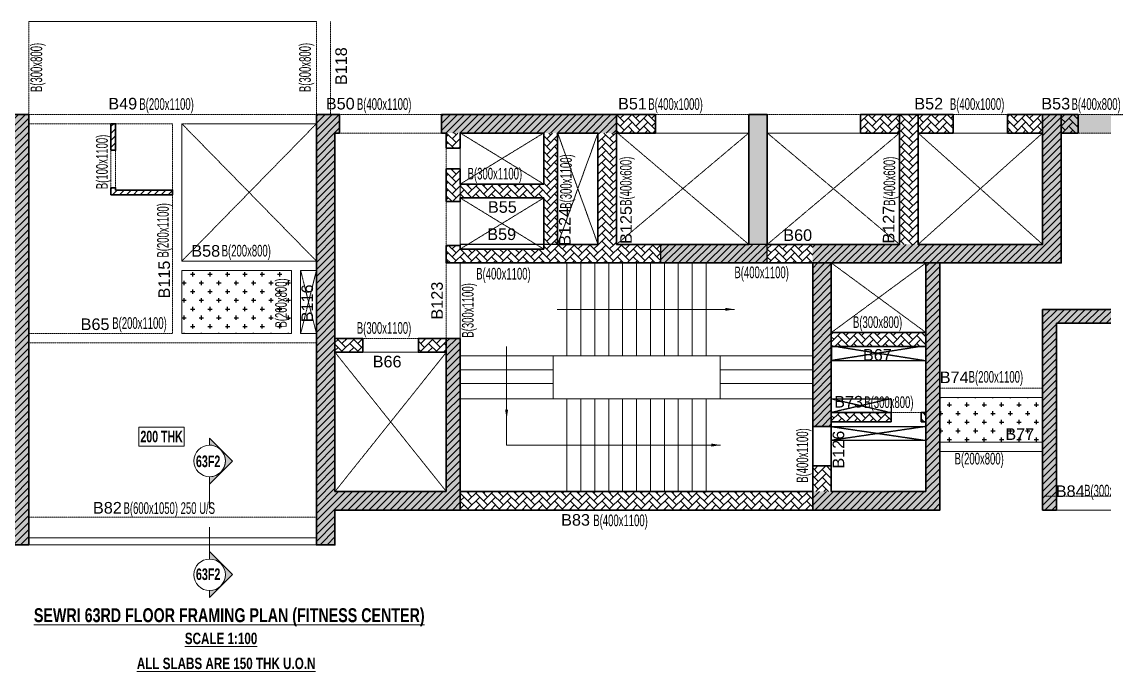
# Model space of a CAD drawing. Header units: millimetres. Extents: x 41 to 69485, y 10 to 32708.
# Drawn here: x 27914 to 51253, y 3703 to 17704 of the extents above; entities that cross this region are included whole.
import ezdxf
from ezdxf.enums import TextEntityAlignment as Align

# ---------------------------------------------------------------- set-up
doc = ezdxf.new("R2010")
doc.units = ezdxf.units.MM
doc.linetypes.add('HIDDEN', pattern=[0.375, 0.25, -0.125])
for name, color, linetype, lineweight in [('A-ANNO-DIMS', 8, 'Continuous', 15), ('A-DETL-MISC', 35, 'Continuous', 15), ('A-FLOR-IDEN', 11, 'Continuous', 9), ('A-HIDD-ABVE', 8, 'HIDDEN', 20), ('G-ANNO-SYMB', 1, 'Continuous', 9), ('G-ANNO-TEXT', 231, 'Continuous', 9), ('S-BEAM', 7, 'Continuous', 18), ('S-BEAM-IDEN', 2, 'Continuous', 9), ('S-COL HATCH', 9, 'Continuous', 0), ('S-COLS', 5, 'Continuous', 35)]:
    doc.layers.add(name, color=color, linetype=linetype, lineweight=lineweight)
for name, color, linetype in [('Beam Nos', 7, 'Continuous'), ('changes', 7, 'Continuous'), ('CUTOUT', 4, 'Continuous'), ('SECTION LINE', 4, 'Continuous'), ('SUNK SLAB', 8, 'Continuous')]:
    doc.layers.add(name, color=color, linetype=linetype)
doc.styles.add('Dim.s & Anno.(Misc.)', font='ARIALN.TTF')
doc.styles.add('SC-BBS1', font='SansSerif')
doc.styles.add('Swis721 LtCn BT', font='swisscl.ttf', dxfattribs={"width": 0.9, "height": 233.355162})
doc.styles.add('Swis721 LtCn BT_2', font='swisscl.ttf', dxfattribs={"height": 244.992296})
doc.styles.add('Swis721 LtCn BT_B', font='', dxfattribs={"width": 0.9, "height": 246.918336})
doc.styles.get('Swis721 LtCn BT_B').set_extended_font_data('Swis721 LtCn BT', bold=True)
doc.dimstyles.new('A-GFC-100', dxfattribs={"dimscale": 100, "dimtxt": 1.75, "dimasz": 1.5, "dimexe": 1.5, "dimexo": 0, "dimgap": 1, "dimtad": 1, "dimdsep": 46, "dimtxsty": 'Dim.s & Anno.(Misc.)', "dimblk": 'ARCHTICK', "dimcen": 0, "dimdle": 1.5, "dimclrd": 256, "dimclre": 8, "dimclrt": 6, "dimazin": 2, "dimtfac": 1, "dimtix": 1, "dimtmove": 2, "dimatfit": 3, "dimfxl": 1, "dimtolj": 1, "dimlwd": -1, "dimlwe": 9, "dimarcsym": 0})
pattern_1 = [(45, (-31890644.18, 20635841.75), (-75.1300955, 75.1300955), [])]
pattern_2 = [(0, (-31349570.3, 21123636.32), (187.5, 187.5), [93.75, -281.25]), (90, (-31349523.43, 21123589.45), (-187.5, 187.5), [93.75, -281.25])]
pattern_3 = [(45, (-31792792.5, 20735559.75), (0, 169.7056275), [360, -120]), (135, (-31792707.64, 20735644.6), (1e-14, 169.7056275), [360, -120])]
pattern_4 = [(45, (-31609283, 20752631.54), (0, 169.7056275), [360, -120]), (135, (-31609198.14, 20752716.4), (1e-14, 169.7056275), [360, -120])]

# ---------------------------------------------------------------- blocks, each defined once
blk = doc.blocks.new('A$Cebf64a2d')
at = {"layer": 'S-COL HATCH', "transparency": 33554687}
h = blk.add_hatch(dxfattribs=at)
h.set_pattern_fill('ANSI31', color=256, scale=850)
h.set_pattern_definition(pattern_1)
h.paths.add_polyline_path([(22379, 4450), (22079, 4450), (22079, 1150), (22079, 750), (24779, 750), (24779, 0), (25179, 0), (25179, 1150), (25179, 1150), (25179, 9275), (24679, 9275), (24679, 8875), (24779, 8875), (24779, 1150), (24779, 1150), (22379, 1150), (22379, 1150)])
h = blk.add_hatch(dxfattribs=at)
h.set_pattern_fill('ANSI31', color=256, scale=850)
h.set_pattern_definition(pattern_1)
h.paths.add_polyline_path([(34179, 4450), (34479, 4450), (34479, 1150), (34479, 750), (31779, 750), (31779, 0), (31379, 0), (31379, 1150), (31379, 1150), (31379, 9275), (31879, 9275), (31879, 8875), (31779, 8875), (31779, 1150), (31779, 1150), (34179, 1150), (34179, 1150)])
h = blk.add_hatch(dxfattribs=at)
h.set_pattern_fill('ANSI31', color=256, scale=850)
h.set_pattern_definition(pattern_1)
h.paths.add_polyline_path([(37849, 9275), (34079, 9275), (34079, 8875), (37849, 8875)])
h = blk.add_hatch(dxfattribs=at)
h.set_pattern_fill('ANSI31', color=256, scale=850)
h.set_pattern_definition(pattern_1)
h.paths.add_polyline_path([(42079, 6075), (42079, 6475), (47034, 6475), (47034, 9275), (47434, 9275), (47434, 6075)])
h = blk.add_hatch(dxfattribs=at)
h.set_pattern_fill('ANSI31', color=256, scale=850)
h.set_pattern_definition(pattern_1)
h.paths.add_polyline_path([(27049, 9075), (26949, 9075), (26949, 8505), (27049, 8505)])
h = blk.add_hatch(dxfattribs=at)
h.set_pattern_fill('ANSI31', color=256, scale=850)
h.set_pattern_definition(pattern_1)
h.paths.add_polyline_path([(28279, 7645), (27049, 7645), (27049, 7695), (26949, 7695), (26949, 7545), (28279, 7545)])
h = blk.add_hatch(dxfattribs=at)
h.set_pattern_fill('ANSI31', color=256, scale=850)
h.set_pattern_definition(pattern_1)
h.paths.add_polyline_path([(41099, 6475), (38799, 6475), (38799, 6075), (41099, 6075)])
h = blk.add_hatch(dxfattribs=at)
h.set_pattern_fill('ANSI31', color=256, scale=850)
h.set_pattern_definition(pattern_1)
h.paths.add_polyline_path([(42079, 6075), (42479, 6075), (42479, 6075), (42479, 4575), (42479, 4575), (42479, 4275), (42479, 2550), (42079, 2550)])
h = blk.add_hatch(dxfattribs=at)
h.set_pattern_fill('ANSI31', color=256, scale=850)
h.set_pattern_definition(pattern_1)
h.paths.add_polyline_path([(44519, 6075), (44819, 6075), (44819, 750), (44519, 750), (42079, 750), (42079, 1150), (44519, 1150), (44519, 2850), (44519, 2850), (44519, 2850)])
h = blk.add_hatch(dxfattribs=at)
h.set_pattern_fill('ANSI31', color=256, scale=850)
h.set_pattern_definition(pattern_1)
h.paths.add_polyline_path([(47034, 5075), (50684, 5075), (50684, 4775), (47334, 4775), (47334, 750), (47034, 750)])
at = {"layer": 'changes', "elevation": 0}
blk.add_lwpolyline([(41099, 6475), (38799, 6475), (38799, 6075), (41099, 6075)], close=True, dxfattribs=at)
at = {"layer": 'S-COLS'}
for p, q in [((47034, 5075), (47034, 750)), ((47034, 5075), (50684, 5075)), ((50684, 4775), (47334, 4775)), ((47334, 4775), (47334, 750)), ((34179, 4450), (34179, 1150)), ((34479, 4450), (34479, 1150)), ((42479, 2550), (42079, 2550)), ((42479, 1700), (42079, 1700)), ((34479, 1150), (34479, 750)), ((47034, 750), (47334, 750))]:
    blk.add_line(p, q, dxfattribs=at)
at = {"layer": 'S-COLS', "elevation": 0}
for points in [[(25179, 1150), (25179, 9275), (24679, 9275), (24679, 8875), (24779, 8875), (24779, 1150), (22379, 1150)], [(31379, 1150), (31379, 9275), (31879, 9275), (31879, 8875), (31779, 8875), (31779, 1150), (34179, 1150)], [(37849, 9275), (34079, 9275), (34079, 8875), (34179, 8875), (34179, 8550), (34479, 8550), (34479, 8875), (35379, 8875), (36279, 8875), (36279, 7775), (34479, 7775), (34479, 8100), (34179, 8100), (34179, 7398), (34479, 7398), (34479, 7475), (36279, 7475), (36279, 6375), (35379, 6375), (34479, 6375), (34479, 6453), (34179, 6453), (34179, 6075), (36279, 6075), (36279, 6075), (47434, 6075), (47434, 9275), (47034, 9275), (47034, 6475), (44349, 6475), (44349, 9275)], [(40699, 9275), (40699, 6475), (37849, 6475), (37849, 9275)], [(41099, 9275), (40699, 9275)], [(43949, 9275), (43949, 6475), (41099, 6475), (41099, 9275)], [(44349, 9275), (43949, 9275)], [(26949, 7695), (26949, 7545), (28279, 7545), (28279, 7645), (27049, 7645), (27049, 7695), (26949, 7695)], [(42479, 750), (42079, 750), (42079, 6075)], [(42479, 6075), (42479, 1150)], [(44819, 6075), (44819, 750), (44519, 750)], [(44519, 1150), (44519, 6075)], [(31779, 4150), (32379, 4150), (32379, 4450), (31779, 4450)], [(34179, 4150), (33579, 4150), (33579, 4450), (34479, 4450)], [(42479, 2850), (43769, 2850)], [(43769, 2850), (43769, 2650)], [(44419, 2650), (44419, 2850)], [(44419, 2850), (44519, 2850)], [(43769, 2650), (42479, 2650)], [(44519, 2650), (44419, 2650)], [(24779, 750), (24779, 0), (25179, 0), (25179, 1150)], [(31779, 750), (31779, 0), (31379, 0), (31379, 1150)], [(34479, 1150), (42079, 1150), (42079, 750), (31779, 750)], [(42479, 1150), (44519, 1150)], [(44519, 750), (42479, 750)]]:
    blk.add_lwpolyline(points, dxfattribs=at)
for points in [[(26949, 8505), (27049, 8505), (27049, 9075), (26949, 9075)], [(37449, 6475), (36579, 6475), (36579, 8875), (37449, 8875)], [(42479, 4575), (44519, 4575), (44519, 4275), (42479, 4275)]]:
    blk.add_lwpolyline(points, close=True, dxfattribs=at)
blk = doc.blocks.new('_ARCHTICK')
at = {"color": 0, "linetype": 'ByBlock', "const_width": 0.15}
blk.add_lwpolyline([(-0.5, -0.5), (0.5, 0.5)], dxfattribs=at)
blk = doc.blocks.new('A$C2f35dc8c')
at = {"layer": 'S-COL HATCH', "transparency": 33554687}
h = blk.add_hatch(color=256, dxfattribs=at)
h.dxf.hatch_style = 1
h.paths.add_polyline_path([(22379, 4450), (22079, 4450), (22079, 1150), (22079, 750), (24779, 750), (24779, 0), (25179, 0), (25179, 1150), (25179, 1150), (25179, 9275), (24679, 9275), (24679, 8875), (24779, 8875), (24779, 1150), (24779, 1150), (22379, 1150), (22379, 1150)])
h = blk.add_hatch(color=256, dxfattribs=at)
h.dxf.hatch_style = 1
h.paths.add_polyline_path([(34179, 4450), (34479, 4450), (34479, 1150), (34479, 750), (31779, 750), (31779, 0), (31379, 0), (31379, 1150), (31379, 1150), (31379, 9275), (31879, 9275), (31879, 8875), (31779, 8875), (31779, 1150), (31779, 1150), (34179, 1150), (34179, 1150)])
h = blk.add_hatch(color=256, dxfattribs=at)
h.dxf.hatch_style = 1
h.paths.add_polyline_path([(37849, 9275), (34079, 9275), (34079, 8875), (37849, 8875)])
at = {"layer": 'S-COL HATCH'}
h = blk.add_hatch(dxfattribs=at)
h.set_pattern_fill('AR-HBONE', color=256, scale=30)
h.set_pattern_definition(pattern_4)
h.paths.add_polyline_path([(37849, 8875), (37849, 9275), (38689, 9275), (38689, 8875), (38359, 8875)])
at = {"layer": 'S-COL HATCH', "transparency": 33554687}
h = blk.add_hatch(color=256, dxfattribs=at)
h.dxf.hatch_style = 1
h.paths.add_polyline_path([(41099, 9275), (40699, 9275), (40699, 6475), (41099, 6475)])
h = blk.add_hatch(color=256, dxfattribs=at)
h.dxf.hatch_style = 1
h.paths.add_polyline_path([(42079, 6075), (42079, 6475), (47034, 6475), (47034, 9275), (47434, 9275), (47434, 6075)])
at = {"layer": 'S-COL HATCH'}
h = blk.add_hatch(dxfattribs=at)
h.set_pattern_fill('AR-HBONE', color=256, scale=30)
h.set_pattern_definition(pattern_4)
h.paths.add_polyline_path([(43109, 9275), (43949, 9275), (43949, 8875), (43109, 8875)])
h = blk.add_hatch(dxfattribs=at)
h.set_pattern_fill('AR-HBONE', color=256, scale=30)
h.set_pattern_definition(pattern_3)
h.paths.add_polyline_path([(44349, 6475), (43949, 6475), (43949, 9275), (44349, 9275)])
h = blk.add_hatch(dxfattribs=at)
h.set_pattern_fill('AR-HBONE', color=256, scale=30)
h.set_pattern_definition(pattern_4)
h.paths.add_polyline_path([(44349, 9275), (45106, 9275), (45106, 8875), (44349, 8875)])
h = blk.add_hatch(dxfattribs=at)
h.set_pattern_fill('AR-HBONE', color=256, scale=30)
h.set_pattern_definition(pattern_4)
h.paths.add_polyline_path([(46276, 8875), (46276, 9275), (47034, 9275), (47034, 8875)])
h = blk.add_hatch(dxfattribs=at)
h.set_pattern_fill('AR-HBONE', color=256, scale=30)
h.set_pattern_definition(pattern_4)
h.paths.add_polyline_path([(47434, 8875), (47434, 9275), (47799, 9275), (47799, 8875), (47710, 8875)])
h = blk.add_hatch(dxfattribs=at)
h.set_pattern_fill('AR-HBONE', color=256, scale=30)
h.set_pattern_definition(pattern_3)
h.paths.add_polyline_path([(36579, 8875), (36279, 8875), (36279, 7775), (34479, 7775), (34479, 8100), (34179, 8100), (34179, 7398), (34479, 7398), (34479, 7475), (36279, 7475), (36279, 6375), (34479, 6375), (34479, 6453), (34179, 6453), (34179, 6075), (38799, 6075), (38799, 6475), (36579, 6475)])
h = blk.add_hatch(dxfattribs=at)
h.set_pattern_fill('AR-HBONE', color=256, scale=30)
h.set_pattern_definition(pattern_3)
h.paths.add_polyline_path([(34479, 8875), (34179, 8875), (34179, 8550), (34479, 8550)])
h = blk.add_hatch(dxfattribs=at)
h.set_pattern_fill('AR-HBONE', color=256, scale=30)
h.set_pattern_definition(pattern_3)
h.paths.add_polyline_path([(37849, 6475), (37449, 6475), (37449, 8875), (37849, 8875)])
at = {"layer": 'S-COL HATCH', "transparency": 33554687}
h = blk.add_hatch(color=256, dxfattribs=at)
h.dxf.hatch_style = 1
h.paths.add_polyline_path([(41099, 6475), (38799, 6475), (38799, 6075), (41099, 6075)])
at = {"layer": 'S-COL HATCH'}
h = blk.add_hatch(dxfattribs=at)
h.set_pattern_fill('AR-HBONE', color=256, scale=30)
h.set_pattern_definition(pattern_3)
h.paths.add_polyline_path([(41099, 6475), (42079, 6475), (42079, 6075), (41099, 6075)])
at = {"layer": 'S-COL HATCH', "transparency": 33554687}
h = blk.add_hatch(color=256, dxfattribs=at)
h.dxf.hatch_style = 1
h.paths.add_polyline_path([(42079, 6075), (42479, 6075), (42479, 6075), (42479, 4575), (42479, 4575), (42479, 4275), (42479, 2550), (42079, 2550)])
h = blk.add_hatch(color=256, dxfattribs=at)
h.dxf.hatch_style = 1
h.paths.add_polyline_path([(44519, 6075), (44819, 6075), (44819, 750), (44519, 750), (42079, 750), (42079, 1150), (44519, 1150), (44519, 2850), (44519, 2850), (44519, 2850)])
h = blk.add_hatch(color=256, dxfattribs=at)
h.dxf.hatch_style = 1
h.paths.add_polyline_path([(47034, 5075), (50684, 5075), (50684, 4775), (47334, 4775), (47334, 750), (47034, 750)])
at = {"layer": 'S-COL HATCH'}
h = blk.add_hatch(dxfattribs=at)
h.set_pattern_fill('AR-HBONE', color=256, scale=30)
h.set_pattern_definition([(45, (-31792792.5, 20683630.75), (0, 169.7056275), [360, -120]), (135, (-31792707.64, 20683715.6), (1e-14, 169.7056275), [360, -120])])
h.paths.add_polyline_path([(34179, 4150), (34179, 4450), (33579, 4450), (33579, 4150)])
h.paths.add_polyline_path([(32379, 4150), (32379, 4450), (31779, 4450), (31779, 4150)])
h = blk.add_hatch(dxfattribs=at)
h.set_pattern_fill('AR-HBONE', color=256, scale=30)
h.set_pattern_definition(pattern_3)
h.paths.add_polyline_path([(42479, 4275), (44519, 4275), (44519, 4575), (42479, 4575)])
h = blk.add_hatch(dxfattribs=at)
h.set_pattern_fill('AR-HBONE', color=256, scale=30)
h.set_pattern_definition(pattern_3)
h.paths.add_polyline_path([(43769, 2850), (43769, 2650), (42479, 2650), (42479, 2850)])
h = blk.add_hatch(dxfattribs=at)
h.set_pattern_fill('AR-HBONE', color=256, scale=30)
h.set_pattern_definition(pattern_3)
h.paths.add_polyline_path([(44419, 2850), (44519, 2850), (44519, 2650), (44419, 2650)])
h = blk.add_hatch(dxfattribs=at)
h.set_pattern_fill('AR-HBONE', color=256, scale=30)
h.set_pattern_definition(pattern_3)
h.paths.add_polyline_path([(42079, 1700), (42479, 1700), (42479, 1150), (42079, 1150)])
h = blk.add_hatch(dxfattribs=at)
h.set_pattern_fill('AR-HBONE', color=256, scale=30)
h.set_pattern_definition(pattern_3)
h.paths.add_polyline_path([(42079, 1150), (34479, 1150), (34479, 750), (42079, 750)])
at = {"layer": 'changes', "elevation": 0}
blk.add_lwpolyline([(41099, 6475), (38799, 6475), (38799, 6075), (41099, 6075)], close=True, dxfattribs=at)
at = {"layer": 'S-COLS'}
for p, q in [((38689, 9275, 0), (37849, 9275, 0)), ((38689, 9275, 0), (38689, 8875, 0)), ((43109, 8875, 0), (43109, 9275, 0)), ((43949, 9275, 0), (43109, 9275, 0)), ((45106, 9275, 0), (44349, 9275, 0)), ((45106, 9275, 0), (45106, 8875, 0)), ((46276, 8875, 0), (46276, 9275, 0)), ((47034, 9275, 0), (46276, 9275, 0)), ((47799, 9275, 0), (47434, 9275, 0)), ((47799, 9275, 0), (47799, 8875, 0)), ((38689, 8875, 0), (37849, 8875, 0)), ((43949, 8875, 0), (43109, 8875, 0)), ((45106, 8875, 0), (44349, 8875, 0)), ((46276, 8875, 0), (47034, 8875, 0)), ((47799, 8875, 0), (47434, 8875, 0)), ((47034, 5075, 0), (47034, 750, 0)), ((47034, 5075, 0), (50684, 5075, 0)), ((50684, 4775, 0), (47334, 4775, 0)), ((47334, 4775, 0), (47334, 750, 0)), ((34179, 4450, 0), (34179, 1150, 0)), ((34479, 4450, 0), (34479, 1150, 0)), ((42479, 2550, 0), (42079, 2550, 0)), ((42479, 1700, 0), (42079, 1700, 0)), ((34479, 1150, 0), (34479, 750, 0)), ((47034, 750, 0), (47334, 750, 0))]:
    blk.add_line(p, q, dxfattribs=at)
at = {"layer": 'S-COLS', "elevation": 0}
for points in [[(25179, 1150), (25179, 9275), (24679, 9275), (24679, 8875), (24779, 8875), (24779, 1150), (22379, 1150)], [(31379, 1150), (31379, 9275), (31879, 9275), (31879, 8875), (31779, 8875), (31779, 1150), (34179, 1150)], [(37849, 9275), (34079, 9275), (34079, 8875), (34179, 8875), (34179, 8550), (34479, 8550), (34479, 8875), (35379, 8875), (36279, 8875), (36279, 7775), (34479, 7775), (34479, 8100), (34179, 8100), (34179, 7398), (34479, 7398), (34479, 7475), (36279, 7475), (36279, 6375), (35379, 6375), (34479, 6375), (34479, 6453), (34179, 6453), (34179, 6075), (36279, 6075), (36279, 6075), (47434, 6075), (47434, 9275), (47034, 9275), (47034, 6475), (44349, 6475), (44349, 9275)], [(40699, 9275), (40699, 6475), (37849, 6475), (37849, 9275)], [(41099, 9275), (40699, 9275)], [(43949, 9275), (43949, 6475), (41099, 6475), (41099, 9275)], [(44349, 9275), (43949, 9275)], [(42479, 750), (42079, 750), (42079, 6075)], [(42479, 6075), (42479, 1150)], [(44819, 6075), (44819, 750), (44519, 750)], [(44519, 1150), (44519, 6075)], [(31779, 4150), (32379, 4150), (32379, 4450), (31779, 4450)], [(34179, 4150), (33579, 4150), (33579, 4450), (34479, 4450)], [(42479, 2850), (43769, 2850)], [(43769, 2850), (43769, 2650)], [(44419, 2650), (44419, 2850)], [(44419, 2850), (44519, 2850)], [(43769, 2650), (42479, 2650)], [(44519, 2650), (44419, 2650)], [(24779, 750), (24779, 0), (25179, 0), (25179, 1150)], [(31779, 750), (31779, 0), (31379, 0), (31379, 1150)], [(34479, 1150), (42079, 1150), (42079, 750), (31779, 750)], [(42479, 1150), (44519, 1150)], [(44519, 750), (42479, 750)]]:
    blk.add_lwpolyline(points, dxfattribs=at)
for points in [[(37449, 6475), (36579, 6475), (36579, 8875), (37449, 8875)], [(42479, 4575), (44519, 4575), (44519, 4275), (42479, 4275)]]:
    blk.add_lwpolyline(points, close=True, dxfattribs=at)
blk = doc.blocks.new('A$C80c03267')
at = {"layer": 'CUTOUT', "color": 8, "linetype": 'HIDDEN'}
for p, q in [((39529, -8405), (37630, -8705)), ((39529, -8405), (37630, -8705)), ((37771, -8405), (39670, -8705)), ((37771, -8405), (39670, -8705)), ((37630, -9525), (38920, -9825)), ((38920, -9525), (37630, -9825)), ((37630, -9525), (38920, -9825)), ((38920, -9525), (37630, -9825)), ((39670, -10125), (37630, -10425)), ((37630, -10125), (39670, -10425)), ((39670, -10125), (37630, -10425)), ((37630, -10125), (39670, -10425))]:
    blk.add_line(p, q, dxfattribs=at)
at = {"layer": 'CUTOUT'}
for points in [[(37630, -8705), (39670, -8705), (39670, -8405), (37630, -8405)], [(37630, -9525), (38920, -9525), (38920, -9825), (37630, -9825)], [(37630, -10125), (39670, -10125), (39670, -10425), (37630, -10425)]]:
    blk.add_lwpolyline(points, close=True, dxfattribs=at)
at = {"layer": 'S-BEAM'}
blk.add_line((39669, -10125), (37630, -10125), dxfattribs=at)
blk = doc.blocks.new('Section - TL1-6743896-11TH FLOOR LVL')
at = {"layer": 'G-ANNO-SYMB'}
h = blk.add_hatch(color=8, dxfattribs=at)
edge = h.paths.add_edge_path()
edge.add_line((-9.4, 0), (-10.9, 0))
edge.add_line((-10.9, 0), (-5.94, 4.95))
edge.add_line((-5.94, 4.95), (-0.99, 0))
edge.add_line((-0.99, 0), (-2.6, 0))
edge.add_arc((-6, 0), 3.4, 0, 180)
at = {"layer": 'G-ANNO-SYMB', "color": 5}
for p, q in [((-5.94, 4.95), (-10.9, 0)), ((-0.99, 0), (-5.94, 4.95)), ((-10.9, 0), (-9.4, 0)), ((-2.6, 0), (4.24, 0)), ((-2.6, 0), (-0.99, 0))]:
    blk.add_line(p, q, dxfattribs=at)
at = {"layer": 'G-ANNO-SYMB'}
blk.add_arc((-6, 0), 3.4, 360, 180, dxfattribs=at)
at = {"layer": 'G-ANNO-SYMB', "color": 5}
for start, end in [(0, 180), (180, 0)]:
    blk.add_arc((-6, 0), 3.4, start, end, dxfattribs=at)

msp = doc.modelspace()

# ---------------------------------------------------------------- hatches: boundary and pattern name
at = {"layer": 'SUNK SLAB'}
h = msp.add_hatch(dxfattribs=at)
h.set_pattern_fill('ZIGZAG', color=8, scale=1000, style=0)
h.set_pattern_definition([(0, (-31789903.9, 20737405.89), (125, 125), [125, -125]), (90, (-31789778.9, 20737405.89), (-125, 125), [125, -125])])
h.paths.add_polyline_path([(50778, 19404.5), (50578, 19404.5), (50578, 18004.5), (50778, 18004.5)])
h.paths.add_polyline_path([(52007.9, 15704.5), (50322.3, 15704.5), (50322.3, 15304.5), (52007.9, 15304.5)])
h.paths.add_polyline_path([(11758, 19404.5), (11718, 19404.5), (11718, 19404.5), (11558, 19404.5), (11558, 18004.5), (11758, 18004.5)])
h.paths.add_polyline_path([(12013.6, 15704.5), (10328, 15704.5), (10328, 15704.5), (10328, 15304.5), (12013.6, 15304.5)])
h = msp.add_hatch(dxfattribs=at)
h.set_pattern_fill('CROSS', color=8, scale=750, style=0)
h.set_pattern_definition(pattern_2)
h.paths.add_polyline_path([(33728, 12344.4), (31368, 12344.4), (31368, 10984.4), (33728, 10984.4)])
h = msp.add_hatch(dxfattribs=at)
h.set_pattern_fill('CROSS', color=8, scale=750, style=0)
h.set_pattern_definition(pattern_2)
h.paths.add_polyline_path([(47707.9, 8644.5), (47707.9, 9604.5), (49922.3, 9604.5), (49922.3, 8644.5)])

# ---------------------------------------------------------------- linework, layer by layer
at = {"layer": 'A-ANNO-DIMS', "ltscale": 500, "elevation": 0}
msp.add_lwpolyline([(39158, 8579.2), (38368, 8579.3), (38368, 9144.2)], dxfattribs=at)
at = {"layer": 'A-DETL-MISC'}
for p, q in [((39668, 12504.4), (39668, 10504.5)), ((39968, 12504.5), (39968, 10504.5)), ((40268, 12504.5), (40268, 10504.5)), ((40568, 12504.5), (40568, 10504.5)), ((40868, 12504.5), (40868, 10504.5)), ((41168, 12504.5), (41168, 10504.5)), ((41468, 12504.5), (41468, 10504.5)), ((41768, 12504.5), (41768, 10504.5)), ((42068, 12504.5), (42068, 10504.5)), ((42368, 12504.5), (42368, 10504.5)), ((42668, 12504.5), (42668, 10504.5)), ((39668, 7579.4), (39668, 9579.2)), ((39968, 7579.3), (39968, 9579.3)), ((40268, 7579.3), (40268, 9579.3)), ((40568, 7579.3), (40568, 9579.3)), ((40868, 7579.3), (40868, 9579.3)), ((41168, 7579.3), (41168, 9579.3)), ((41468, 7579.3), (41468, 9579.3)), ((41768, 7579.3), (41768, 9579.3)), ((42068, 7579.3), (42068, 9579.3)), ((42368, 7579.3), (42368, 9579.3)), ((42668, 7579.3), (42668, 9579.3))]:
    msp.add_line(p, q, dxfattribs=at)
at = {"layer": 'A-DETL-MISC', "elevation": 0}
for points in [[(39368, 10504.5), (37368, 10504.5)], [(42968, 10504.5), (44968, 10504.5)], [(39368, 10204.5), (37368, 10204.5)], [(42968, 10204.5), (44968, 10204.5)], [(39368, 9904.5), (37368, 9904.5)], [(42968, 9904.5), (44968, 9904.5)], [(39368, 9579.3), (37368, 9579.3)], [(42968, 9579.3), (44968, 9579.3)]]:
    msp.add_lwpolyline(points, dxfattribs=at)
msp.add_lwpolyline([(39368, 10504.5), (39368, 9579.3), (42968, 9579.3), (42968, 10504.5)], close=True, dxfattribs=at)
at = {"layer": 'A-FLOR-IDEN', "color": 8, "flags": 128}
msp.add_lwpolyline([(31419.4, 8964.8), (31419.4, 8552.9), (30441.9, 8552.9), (30441.9, 8964.8)], close=True, dxfattribs=at)
at = {"layer": 'A-HIDD-ABVE', "linetype": 'HIDDEN'}
for p, q in [((31367.1, 15504.5), (34268, 12544.4)), ((31368, 12544.4), (34268, 15504.5)), ((39168, 15304.5), (37368, 14204.5)), ((39168, 14204.5), (37368, 15304.5)), ((40338, 15304.5), (39468, 12904.5)), ((40338, 12904.5), (39468, 15304.5)), ((43588, 15304.5), (40738, 12904.5)), ((43588, 12904.5), (40758, 15304.5)), ((46838, 15304.5), (43988, 12904.5)), ((46838, 12904.5), (43988, 15304.5)), ((49922.3, 15304.5), (47238, 12904.5)), ((49922.3, 12904.5), (47238, 15304.5)), ((39168, 13904.5), (37368, 12804.5)), ((39168, 12804.5), (37368, 13904.5)), ((47407.9, 12504.5, 0), (45368, 11004.5)), ((47407.9, 11004.5), (45368, 12504.5)), ((33928, 12344.4), (34268, 10984.4)), ((33928, 10984.4), (34268, 12344.4)), ((37068, 10579.3), (34668, 7579.2)), ((37067.9, 7579.2), (34668, 10579.3))]:
    msp.add_line(p, q, dxfattribs=at)
at = {"layer": 'S-BEAM', "linetype": 'HIDDEN'}
for p, q in [((28068, 17704.5), (34268, 17704.5)), ((28068, 17704.5), (28068, 15704.5)), ((34268, 17704.5), (28068, 17704.5)), ((34268, 17704.5), (34268, 15704.5)), ((34568, 17704.5), (34568, 15704.5)), ((28068, 15704.5), (34268, 15704.4)), ((36967.9, 15704.5), (34768, 15704.5)), ((43588, 15704.5), (40738, 15704.5)), ((46838, 15704.5), (43988, 15704.5)), ((49248, 15704.5), (47238, 15704.5)), ((52007.9, 15704.5), (49248, 15704.5)), ((28068, 15504.5), (31168, 15504.5)), ((31168, 15504.4, 0), (31168, 10984.4)), ((31367.1, 15504.5), (31483.6, 15504.5)), ((36967.9, 15304.5), (34768, 15304.5)), ((37068, 12882), (37068, 15304.5)), ((52007.9, 15304.5), (50322.3, 15304.5)), ((37068, 12504.5), (37068, 10879.3)), ((31168, 10984.4), (28068, 10984.4)), ((34268, 10784.4), (28068, 10784.4)), ((36468, 10879.3), (35268, 10879.3)), ((49922.3, 9804.5), (47707.9, 9804.5)), ((47307.9, 9279.3), (46657.9, 9279.3)), ((53272.3, 7479.3), (49956.7, 7479.3)), ((28068, 7029.3), (34268, 7029.3))]:
    msp.add_line(p, q, dxfattribs=at)
at = {"layer": 'S-BEAM'}
for p, q in [((31368, 15504.4, 0), (31368, 12544.4)), ((31483.6, 15504.5), (34268, 15504.5)), ((37368, 12882), (37368, 15304.5)), ((43588, 15304.5), (40758, 15304.5)), ((46838, 15304.5), (43988, 15304.5)), ((49922.3, 15304.5), (47238, 15304.5)), ((31368, 12544.4), (34268, 12544.4)), ((37368, 12504.5), (37368, 10879.3)), ((31368, 12344.4), (31368, 10984.4)), ((31368, 12344.4), (33728, 12344.4)), ((33728, 12344.4), (33728, 10984.4)), ((33928, 12344.4), (34268, 12344.4)), ((33928, 12344.4), (33928, 10984.4)), ((33728, 10984.4), (31368, 10984.4)), ((34268, 10984.4), (33928, 10984.4)), ((36468, 10579.3), (35268, 10579.3)), ((49922.3, 9604.5), (47707.9, 9604.5)), ((47407.9, 8979.3), (45368, 8979.3)), ((49922.3, 8644.5), (47707.9, 8644.5)), ((49922.3, 8444.5), (47707.9, 8444.5)), ((53272.3, 7179.3), (49956.7, 7179.3)), ((28068, 6579.3), (34268, 6579.3)), ((28068, 6429.3), (34268, 6429.3))]:
    msp.add_line(p, q, dxfattribs=at)
at = {"layer": 'S-BEAM', "linetype": 'HIDDEN', "elevation": 0}
msp.add_lwpolyline([(29838, 14934.4), (29938, 14934.4), (29938, 14124.4), (29838, 14124.4)], close=True, dxfattribs=at)
at = {"layer": 'SECTION LINE'}
msp.add_line((39468, 12904.5), (37368, 12904.5), dxfattribs=at)

# ---------------------------------------------------------------- block references
at = {"layer": 'Beam Nos'}
msp.add_blockref('A$C80c03267', (7738.4, 19104.4), dxfattribs=at)
at = {"layer": 'changes'}
for name in ['A$C2f35dc8c', 'A$Cebf64a2d']:
    msp.add_blockref(name, (2888.6, 6429.3), dxfattribs=at)
at = {"layer": 'G-ANNO-SYMB', "yscale": 99.99999999999991, "zscale": 99.99999999999991}
for p, xscale, rotation in [((31965, 7638.3), 99.99999999999991, 269.9999999999995), ((31965, 6383.4), -99.99999999999991, 270.0000000000005)]:
    msp.add_blockref('Section - TL1-6743896-11TH FLOOR LVL', p, dxfattribs=dict(at, xscale=xscale, rotation=rotation))

# ---------------------------------------------------------------- texts
at = {"layer": 'A-FLOR-IDEN', "color": 1, "insert": (30930.7, 8886.7), "char_height": 246.92, "width": 1155, "attachment_point": 2, "line_spacing_factor": 0.964267, "style": 'Swis721 LtCn BT_B'}
msp.add_mtext('200 THK', dxfattribs=at)
at = {"layer": 'Beam Nos', "style": 'SC-BBS1'}
for s, p in [('B118', (35000.8, 16744.6, 0)), ('B124', (39820.6, 13282.9)), ('B125', (41141.6, 13322.9)), ('B127', (46803, 13329.4)), ('B115', (31185.4, 12146.3)), ('B116', (34269.7, 11632.9)), ('B123', (37068, 11691.9)), ('B126', (45720.6, 8480.9))]:
    msp.add_text(s, height=250, rotation=90, dxfattribs=at).set_placement(p, align=Align.BOTTOM_CENTER)
for s, p in [('B49', (30093.1, 15737.4)), ('B50', (34782.1, 15737.4)), ('B51', (41081.1, 15737.4)), ('B52', (47467.2, 15737.4)), ('B53', (50205.1, 15737.4)), ('B55', (38276.3, 13510.3)), ('B59', (38261.7, 12923.6, 0)), ('B60', (44642.6, 12904.5)), ('B58', (31881.8, 12563.6, 0)), ('B65', (29496.3, 10983.9)), ('B66', (35792.3, 10178.9)), ('B67', (46359.3, 10323.9)), ('B74', (48016.3, 9839.1)), ('B73', (45739.8, 9313.9)), ('B77', (49430.2, 8616.1)), ('B84', (50516.6, 7385.3, 0)), ('B82', (29762.1, 7028.1)), ('B83', (39854.6, 6767.3, 0))]:
    msp.add_text(s, height=250, dxfattribs=at).set_placement(p, align=Align.BOTTOM_CENTER)
at = {"layer": 'G-ANNO-SYMB', "char_height": 250, "width": 707.088, "style": 'Swis721 LtCn BT_B'}
for insert, attachment_point in [((31670.6, 8354.3), 1), ((31670.6, 5667.4), 7)]:
    msp.add_mtext('63F2', dxfattribs=dict(at, insert=insert, attachment_point=attachment_point))
at = {"layer": 'G-ANNO-TEXT', "color": 6, "insert": (28178.4, 5063.2), "char_height": 300, "width": 8429.778, "attachment_point": 1, "line_spacing_factor": 0.971848, "style": 'Swis721 LtCn BT_2'}
msp.add_mtext('{\\fSwis721 LtCn BT|b1|i0|c0|p34;\\LSEWRI 63RD FLOOR FRAMING PLAN (FITNESS CENTER)}', dxfattribs=at)
at = {"layer": 'G-ANNO-TEXT', "color": 1, "char_height": 244.992, "attachment_point": 1, "line_spacing_factor": 0.971848, "style": 'Swis721 LtCn BT_2'}
for s, insert, width in [('{\\fSwis721 LtCn BT|b1|i0|c0|p34;\\LSCALE 1:100}', (31431, 4535.6), 1551.037), ('{\\fSwis721 LtCn BT|b1|i0|c0|p34;\\LALL SLABS ARE 150 THK U.O.N}', (30396.8, 3997.2), 3728.693)]:
    msp.add_mtext(s, dxfattribs=dict(at, insert=insert, width=width))
at = {"layer": 'S-BEAM-IDEN', "style": 'Swis721 LtCn BT', "width": 0.8}
for s, rotation, p in [('B(300x800)', 90, (28355.5, 16187)), ('B(300x800)', 90, (34147.1, 16187)), ('B(200x1100)', 360, (30451.4, 15803.9)), ('B(100x1100)', 90, (29770, 14094.2)), ('B(300x1100)', 90, (39771.9, 13672.6, 0)), ('B(400x600)', 90, (41062.4, 13735.2, 0)), ('B(400x600)', 90, (46744.3, 13735.2, 0)), ('B(200x1100)', 90, (31084.6, 12620)), ('B(200x800)', 360, (32226.4, 12643.9)), ('B(400x1100)', 360, (37713.1, 12147.4)), ('B(400x1100)', 360, (43279.1, 12176.3)), ('B(200x800)', 90, (33629.7, 11112.9)), ('B(300x1100)', 90, (37656, 10894.6)), ('B(200x1100)', 360, (29868.1, 11083.9)), ('B(300x800)', 360, (45835.1, 11103.9)), ('B(400x1100)', 90, (44867.8, 7767.8)), ('B(300x1100) 250 U/S', 360, (50817.1, 7472.9)), ('B(600x1050) 250 U/S', 360, (30110.2, 7096.4)), ('B(400x1100)', 360, (40237.6, 6831.9, 0))]:
    msp.add_text(s, height=250, rotation=rotation, dxfattribs=at).set_placement(p)
for s, p in [('B(400x1100)', (35141.5, 15803.9)), ('B(400x1000)', (41423.6, 15803.9)), ('B(400x1000)', (47923.6, 15803.9)), ('B(400x800)', (50546.4, 15803.9)), ('B(300x1100)', (37528.5, 14303.9, 0)), ('B(300x1100)', (35139.2, 10978.7)), ('B(200x1100)', (48328.3, 9925)), ('B(300x800)', (46079.1, 9378.7)), ('B(200x800)', (48025.3, 8162))]:
    msp.add_text(s, height=250, dxfattribs=at).set_placement(p)

# ---------------------------------------------------------------- leaders
at = {"layer": 'A-ANNO-DIMS', "ltscale": 500}
for points in [[(43279.6, 11504.5), (39458, 11504.4)], [(38368, 9144.2), (38367.9, 10705.6)], [(42979.6, 8579.3), (39158, 8579.2)]]:
    msp.add_leader(points, dimstyle='A-GFC-100', override={"dimasz": 2, "dimtad": 0, "dimfxl": 0.18, "dimarcsym": 1}, dxfattribs=at)

doc.saveas('drawing.dxf')
